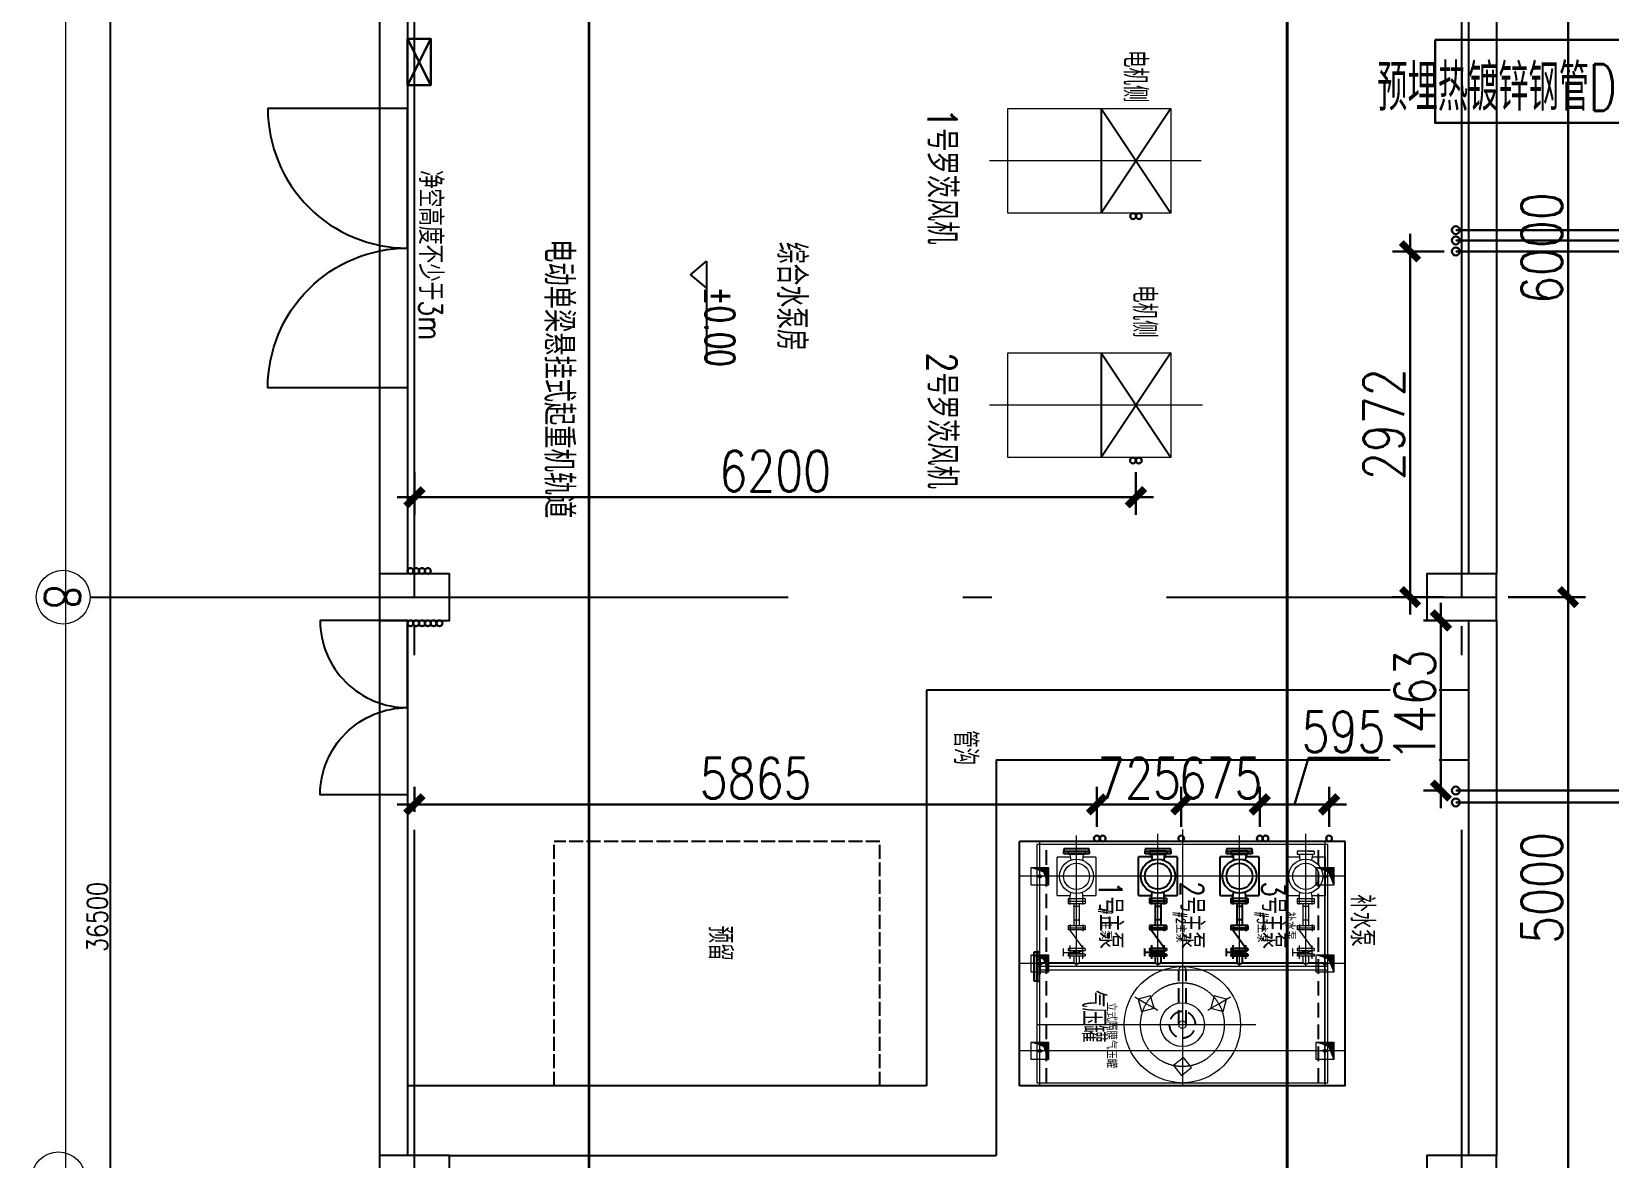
# Model space of a CAD drawing. Header units: millimetres. Extents: x -437359 to 106527, y -82378 to 117612.
# Drawn here: x -274448 to -260887, y 28073 to 37759 of the extents above; entities that cross this region are included whole.
import ezdxf
from ezdxf.enums import TextEntityAlignment as Align

# ---------------------------------------------------------------- set-up
doc = ezdxf.new("R2010")
doc.units = ezdxf.units.MM
for name, pattern in [('ACAD_ISO02W100', [15, 12, -3]), ('ACAD_ISO10W100', [18.5, 12, -3, 0.5, -3]), ('DASH', [0.35, 0.25, -0.1]), ('DASHED2', [0.375, 0.25, -0.125])]:
    doc.linetypes.add(name, pattern=pattern)
doc.layers.get('0').update_dxf_attribs({"color": 8})
doc.layers.get('Defpoints').update_dxf_attribs({"color": 8})
for name, color, linetype in [('01', 8, 'Continuous'), ('11', 8, 'Continuous'), ('2', 8, 'Continuous'), ('4', 8, 'DASHED2'), ('8', 8, 'Continuous'), ('DIM_SYMB', 8, 'Continuous'), ('EQUIPMENT', 8, 'Continuous'), ('NEW', 8, 'Continuous'), ('n道路竖向', 8, 'Continuous'), ('Z-编号', 8, 'Continuous'), ('桥架标注', 8, 'Continuous'), ('生活水管道', 8, 'Continuous'), ('管道标注', 8, 'Continuous')]:
    doc.layers.add(name, color=color, linetype=linetype)
for name, color, linetype, lineweight in [('road_mr', 8, 'Continuous', 0), ('中心线', 8, 'ACAD_ISO10W100', 5), ('尺寸标注', 8, 'Continuous', 18), ('电缆通道', 8, 'Continuous', 30)]:
    doc.layers.add(name, color=color, linetype=linetype, lineweight=lineweight)
doc.styles.add('geditxt1', font='geditxt.shx', dxfattribs={"width": 0.65, "bigfont": 'hzfs_1.shx'})
doc.styles.add('HZ', font='geditxt.shx', dxfattribs={"width": 0.8, "bigfont": 'hzfs_1.shx'})
doc.styles.add('ROMANT', font='geditxt.shx', dxfattribs={"width": 0.75, "height": 300, "bigfont": 'hzfs_1.shx'})
doc.styles.add('STYLE1', font='geditxt.shx', dxfattribs={"width": 0.7, "bigfont": 'hzfs_1.shx'})
doc.styles.add('WS', font='geditxt.shx', dxfattribs={"width": 0.75, "bigfont": 'hzfs_1.shx'})
doc.dimstyles.new('ISO-50', dxfattribs={"dimscale": 50, "dimtxt": 3.5, "dimasz": 2, "dimexe": 1, "dimexo": 1, "dimgap": 0.5, "dimtad": 1, "dimdec": 0, "dimtxsty": 'HZ', "dimblk": 'ARCHTICK', "dimcen": 2.5, "dimdle": 1, "dimclrd": 256, "dimclre": 256, "dimadec": 0, "dimazin": 0, "dimtfac": 1, "dimtdec": 0, "dimtmove": 1, "dimatfit": 3, "dimldrblk": 'ARCHTICK', "dimfxl": 0, "dimarcsym": 0})
doc.dimstyles.new('yk1.50', dxfattribs={"dimtxt": 350, "dimasz": 150, "dimexe": 150, "dimexo": 100, "dimgap": 50, "dimtad": 1, "dimdec": 0, "dimdsep": 46, "dimtxsty": 'HZ', "dimblk": 'ARCHTICK', "dimcen": 2.5, "dimdle": 150, "dimclrd": 256, "dimclre": 256, "dimclrt": 256, "dimadec": 0, "dimazin": 0, "dimtfac": 1, "dimtdec": 0, "dimtmove": 1, "dimatfit": 3, "dimfxl": 0, "dimlwd": -1, "dimlwe": -1, "dimarcsym": 0})

# ---------------------------------------------------------------- blocks, each defined once
blk = doc.blocks.new('_ArchTick')
at = {"color": 0, "linetype": 'ByBlock', "const_width": 0.4}
blk.add_lwpolyline([(-0.5, -0.5), (0.5, 0.5)], dxfattribs=at)
blk = doc.blocks.new('*D89')
at = {"layer": 'Defpoints', "color": 0, "transparency": 16777216}
for p in [(-261857, 38898), (-261857, 32898), (-261243, 32898)]:
    blk.add_point(p, dxfattribs=at)
at = {"layer": '电缆通道', "transparency": 16777216}
for p, q in [((-261243, 39048), (-261243, 32748)), ((-261757, 38898), (-261093, 38898)), ((-261757, 32898), (-261093, 32898))]:
    blk.add_line(p, q, dxfattribs=at)
at = {"layer": '电缆通道', "transparency": 16777216, "xscale": 150, "yscale": 150, "zscale": 150}
for p, rotation in [((-261243, 38898), 90), ((-261243, 32898), 270)]:
    blk.add_blockref('_ArchTick', p, dxfattribs=dict(at, rotation=rotation))
at = {"layer": '电缆通道', "transparency": 16777216, "insert": (-261468, 35898), "char_height": 350, "attachment_point": 5, "rotation": 90, "style": 'HZ'}
blk.add_mtext('6000', dxfattribs=at)
blk = doc.blocks.new('*D90')
at = {"layer": 'Defpoints', "color": 0, "transparency": 16777216}
for p in [(-261857, 32898), (-261857, 27898), (-261243, 27898)]:
    blk.add_point(p, dxfattribs=at)
at = {"layer": '电缆通道', "transparency": 16777216}
for p, q in [((-261243, 33048), (-261243, 27748)), ((-261757, 32898), (-261093, 32898)), ((-261757, 27898), (-261093, 27898))]:
    blk.add_line(p, q, dxfattribs=at)
at = {"layer": '电缆通道', "transparency": 16777216, "xscale": 150, "yscale": 150, "zscale": 150}
for p, rotation in [((-261243, 32898), 90), ((-261243, 27898), 270)]:
    blk.add_blockref('_ArchTick', p, dxfattribs=dict(at, rotation=rotation))
at = {"layer": '电缆通道', "transparency": 16777216, "insert": (-261468, 30398), "char_height": 350, "attachment_point": 5, "rotation": 90, "style": 'HZ'}
blk.add_mtext('5000', dxfattribs=at)
blk = doc.blocks.new('AUDIT_I_151102162917-0')
for p, q in [((-8902, 1188), (-8786, 1188)), ((-8608, 1188), (-8664, 1188)), ((-8434, 1188), (-8377, 1188)), ((-8902, 1080), (-8786, 1080)), ((-8608, 1080), (-8665, 1080)), ((-8434, 1080), (-8377, 1080, 6))]:
    blk.add_line(p, q)
at = {"layer": '2'}
for p, q in [((-8880, 1246), (-8812, 1246)), ((-8846, 1246), (-8846, 1134)), ((-8358, 1300), (-8358, 1187)), ((-8358, 1300), (-8026, 1300)), ((-8026, 1187), (-8026, 1300)), ((-8880, 1157), (-8937, 1157)), ((-8880, 1110), (-8937, 1110)), ((-8880, 1061), (-8880, 1207)), ((-8862, 1207), (-8880, 1207)), ((-8862, 1061), (-8862, 1207)), ((-8862, 1069), (-8830, 1198)), ((-8862, 1198), (-8830, 1069)), ((-8830, 1207), (-8830, 1061)), ((-8812, 1207), (-8830, 1207)), ((-8812, 1061), (-8812, 1207)), ((-8652, 1192), (-8812, 1076)), ((-8652, 1061), (-8652, 1207)), ((-8617, 1207), (-8652, 1207)), ((-8635, 1207), (-8635, 1061)), ((-8617, 1061), (-8617, 1207)), ((-8425, 1157), (-8617, 1157)), ((-8425, 1110), (-8617, 1110)), ((-8568, 1110), (-8568, 1157)), ((-8451, 1110), (-8451, 1157)), ((-8425, 1207), (-8425, 1061)), ((-8382, 1207), (-8425, 1207)), ((-8407, 1061), (-8407, 1207)), ((-8382, 1207), (-8382, 1190, 1)), ((-8382, 1207), (-8382, 1061)), ((-8382, 1190), (-8330, 1184)), ((-8003, 1190), (-8054, 1184)), ((-8003, 1207), (-8003, 1061)), ((-7979, 1207), (-8003, 1207)), ((-7977, 1061), (-7977, 1207)), ((-7977, 1113), (-7977, 1061)), ((-8862, 1061), (-8880, 1061)), ((-8812, 1061), (-8830, 1061)), ((-8617, 1061), (-8652, 1061)), ((-8382, 1061), (-8425, 1061)), ((-8382, 1077), (-8330, 1084)), ((-8358, 1080), (-8358, 968)), ((-8026, 968), (-8358, 968)), ((-8003, 1077), (-8054, 1084)), ((-8026, 968), (-8026, 1080, 1)), ((-7977, 1061), (-8003, 1061))]:
    blk.add_line(p, q, dxfattribs=at)
for radius in [147, 112]:
    blk.add_circle((-8192, 1134), radius, dxfattribs=at)
blk.add_arc((-8913, 1134), 33.2, 134.7843, 225.2157, dxfattribs=at)
at = {"layer": '11', "style": 'STYLE1'}
blk.add_text('主泵', height=2.44, dxfattribs=at).set_placement((-8276, 1095), align=Align.BOTTOM_LEFT)
blk = doc.blocks.new('AUDIT_I_151102162917-1')
for p, q in [((-8902, 488), (-8786, 488)), ((-8608, 488), (-8664, 488)), ((-8434, 488), (-8377, 488)), ((-8902, 380), (-8786, 380)), ((-8608, 380), (-8665, 380)), ((-8434, 380), (-8377, 380, 6))]:
    blk.add_line(p, q)
at = {"layer": '2'}
for p, q in [((-8880, 546), (-8812, 546)), ((-8846, 546), (-8846, 434)), ((-8358, 600), (-8358, 487)), ((-8358, 600), (-8026, 600)), ((-8026, 487), (-8026, 600)), ((-8880, 457), (-8937, 457)), ((-8880, 410), (-8937, 410)), ((-8880, 361), (-8880, 507)), ((-8862, 507), (-8880, 507)), ((-8862, 361), (-8862, 507)), ((-8862, 369), (-8830, 498)), ((-8862, 498), (-8830, 369)), ((-8830, 507), (-8830, 361)), ((-8812, 507), (-8830, 507)), ((-8812, 361), (-8812, 507)), ((-8652, 492), (-8812, 376)), ((-8652, 361), (-8652, 507)), ((-8617, 507), (-8652, 507)), ((-8635, 507), (-8635, 361)), ((-8617, 361), (-8617, 507)), ((-8425, 457), (-8617, 457)), ((-8425, 410), (-8617, 410)), ((-8568, 410), (-8568, 457)), ((-8451, 410), (-8451, 457)), ((-8425, 507), (-8425, 361)), ((-8382, 507), (-8425, 507)), ((-8407, 361), (-8407, 507)), ((-8382, 507), (-8382, 490, 1)), ((-8382, 507), (-8382, 361)), ((-8382, 490), (-8330, 484)), ((-8003, 490), (-8054, 484)), ((-8003, 507), (-8003, 361)), ((-7979, 507), (-8003, 507)), ((-7977, 361), (-7977, 507)), ((-7977, 413), (-7977, 361)), ((-8862, 361), (-8880, 361)), ((-8812, 361), (-8830, 361)), ((-8617, 361), (-8652, 361)), ((-8382, 361), (-8425, 361)), ((-8382, 377), (-8330, 384)), ((-8358, 380), (-8358, 268)), ((-8003, 377), (-8054, 384)), ((-8026, 268), (-8026, 380, 1)), ((-7977, 361), (-8003, 361)), ((-8026, 268), (-8358, 268))]:
    blk.add_line(p, q, dxfattribs=at)
for radius in [147, 112]:
    blk.add_circle((-8192, 434), radius, dxfattribs=at)
blk.add_arc((-8913, 434), 33.2, 134.7843, 225.2157, dxfattribs=at)
at = {"layer": '11', "style": 'STYLE1'}
blk.add_text('主泵', height=2.44, dxfattribs=at).set_placement((-8276, 395), align=Align.BOTTOM_LEFT)
blk = doc.blocks.new('A$C1347408C')
at = {"lineweight": 0}
for p, q in [((-1258, -111), (-1315, -111, 6)), ((-1085, -111), (-1028, -111)), ((-791, -111), (-906, -111)), ((-1258, -219), (-1315, -219)), ((-1085, -219), (-1028, -219)), ((-791, -219), (-906, -219)), ((-1258, -2081), (-1315, -2081, 6)), ((-1085, -2081), (-1028, -2081)), ((-791, -2081), (-906, -2081)), ((-1258, -2189), (-1315, -2189)), ((-1085, -2189), (-1028, -2189)), ((-791, -2189), (-906, -2189))]:
    blk.add_line(p, q, dxfattribs=at)
at = {"layer": '2', "lineweight": 0}
for p, q in [((-1500, 25, 0), (-1775, 25, 1)), ((-1775, 25), (-1775, -2475)), ((-1666, 1), (-1334, 1)), ((-1666, 1), (-1666, -111)), ((275, 25), (-1500, 25)), ((-1334, -111), (-1334, 1)), ((-757, 25), (-757, -141)), ((-693, 25), (-693, -2445)), ((275, -2475), (275, 25)), ((-1715, -144), (-1715, -92)), ((-1715, -92), (-1715, -238)), ((-1715, -92), (-1690, -92)), ((-1690, -238), (-1690, -92)), ((-1690, -108), (-1638, -115)), ((-1310, -108), (-1362, -115)), ((-1310, -238), (-1310, -92)), ((-1310, -92), (-1267, -92)), ((-1285, -92), (-1285, -238)), ((-1267, -238), (-1267, -92)), ((-1075, -92), (-1075, -238)), ((-1075, -92), (-1040, -92)), ((-1058, -238), (-1058, -92)), ((-1040, -92), (-1040, -238)), ((-1040, -224), (-880, -107)), ((-880, -92), (-880, -238)), ((-880, -92), (-863, -92)), ((-863, -238), (-863, -92)), ((-830, -100), (-863, -230)), ((-830, -230), (-863, -100)), ((-830, -92), (-830, -238)), ((-830, -92), (-813, -92)), ((-813, -92), (-813, -238)), ((-1713, -238), (-1690, -238)), ((-1690, -222), (-1638, -215)), ((-1666, -219), (-1666, -331)), ((-1310, -222), (-1362, -215)), ((-1334, -331), (-1334, -219)), ((-1310, -238), (-1310, -222)), ((-1310, -238), (-1267, -238)), ((-1267, -141), (-1075, -141)), ((-1267, -189), (-1075, -189)), ((-1241, -141), (-1241, -189)), ((-1124, -141), (-1124, -189)), ((-1075, -238), (-1040, -238)), ((-880, -238), (-863, -238)), ((-846, -277), (-846, -165)), ((-830, -238), (-813, -238)), ((-813, -141), (-756, -141)), ((-813, -189), (-756, -189)), ((-757, -189), (-757, -711, 1)), ((-1334, -331), (-1666, -331)), ((-813, -277), (-880, -277)), ((-757, -759), (-757, -1411)), ((-444, -846), (-472, -952)), ((-338, -874), (-444, -846)), ((-366, -981), (-338, -874)), ((-472, -952), (-366, -981)), ((143, -1148), (58, -1217)), ((58, -1217), (127, -1302)), ((212, -1233), (143, -1148)), ((127, -1302), (212, -1233)), ((-757, -1459), (-757, -2111)), ((-366, -1469), (-472, -1498)), ((-338, -1576), (-366, -1469)), ((-472, -1498), (-444, -1604)), ((-444, -1604), (-338, -1576)), ((-1666, -1969), (-1334, -1969)), ((-1666, -1969), (-1666, -2081, 1)), ((-1334, -2081), (-1334, -1969)), ((-1715, -2114), (-1715, -2062)), ((-1715, -2062), (-1715, -2208)), ((-1715, -2062), (-1690, -2062)), ((-1690, -2208), (-1690, -2062)), ((-1690, -2078), (-1638, -2085)), ((-1310, -2078), (-1362, -2085)), ((-1310, -2062), (-1267, -2062)), ((-1310, -2208), (-1310, -2062)), ((-1285, -2062), (-1285, -2208)), ((-1267, -2208), (-1267, -2062)), ((-1267, -2111), (-1075, -2111)), ((-1267, -2159), (-1075, -2159)), ((-1241, -2111), (-1241, -2159)), ((-1124, -2111), (-1124, -2159)), ((-1075, -2062), (-1075, -2208)), ((-1075, -2062), (-1040, -2062)), ((-1058, -2208), (-1058, -2062)), ((-1040, -2062), (-1040, -2208)), ((-1040, -2194), (-880, -2077)), ((-880, -2062), (-880, -2208)), ((-880, -2062), (-863, -2062)), ((-863, -2208), (-863, -2062)), ((-830, -2070), (-863, -2200)), ((-830, -2200), (-863, -2070)), ((-846, -2247), (-846, -2135)), ((-830, -2062), (-830, -2208)), ((-830, -2062), (-813, -2062)), ((-813, -2062), (-813, -2208)), ((-813, -2111), (-756, -2111)), ((-813, -2159), (-756, -2159)), ((-757, -2159), (-757, -2445)), ((-1713, -2208), (-1690, -2208)), ((-1690, -2192), (-1638, -2185)), ((-1666, -2189), (-1666, -2301)), ((-1334, -2301), (-1666, -2301)), ((-1310, -2192), (-1362, -2185)), ((-1334, -2301), (-1334, -2189)), ((-1310, -2208), (-1310, -2192)), ((-1310, -2208), (-1267, -2208)), ((-1075, -2208), (-1040, -2208)), ((-880, -2208), (-863, -2208)), ((-813, -2247), (-880, -2247)), ((-830, -2208), (-813, -2208)), ((-1775, -2475), (-1500, -2475)), ((-1500, -2475), (275, -2475)), ((-788, -2475), (-788, -2445)), ((-662, -2445), (-788, -2445)), ((-662, -2475), (-662, -2445))]:
    blk.add_line(p, q, dxfattribs=at)
for centre, radius in [((-1500, -165), 147), ((-1500, -165), 112), ((-225, -1225), 500), ((-225, -1225), 189), ((-1500, -2135), 147), ((-1500, -2135), 112)]:
    blk.add_circle(centre, radius, dxfattribs=at)
for centre in [(-779, -165), (-779, -2135)]:
    blk.add_arc(centre, 33.2, 314.7843, 45.2157, dxfattribs=at)
at = {"layer": '4', "ltscale": 500}
for p, q in [((275, -56), (-1775, -56)), ((-225, -1193), (-693, -1193)), ((-225, -1257), (-693, -1257, 6)), ((275, -2394), (-1775, -2394))]:
    blk.add_line(p, q, dxfattribs=at)
at = {"layer": '4', "lineweight": 0}
for p, q in [((-724, -1193), (-725, -1193)), ((-724, -1257), (-725, -1257))]:
    blk.add_line(p, q, dxfattribs=at)
blk.add_circle((-225, -1225), 32, dxfattribs=at)
blk.add_arc((-693, -1225), 32, 90, 270, dxfattribs=at)
at = {"layer": '4', "ltscale": 500}
for start, end in [(90, 180), (0, 90), (180, 270), (270, 0)]:
    blk.add_arc((-225, -1225), 113, start, end, dxfattribs=at)
at = {"layer": '中心线', "ltscale": 300}
for p, q in [((275, 0), (-1775, 0)), ((-1500, 25), (-1500, -2475)), ((-1500, 25), (-1500, -25)), ((-750, 25), (-750, -25)), ((-725, 25), (-725, -2475)), ((0, 25), (0, -25)), ((-733, -165), (-1866, -165)), ((-225, -2475, -1), (-225, -595, 1)), ((-733, -735), (-1851, -735)), ((-444, -846), (-463, -813)), ((-405, -913), (-444, -846)), ((-366, -981), (-405, -913)), ((-350, -1008), (-366, -981)), ((-1904, -1225), (304, -1225)), ((-732, -1435), (-1866, -1435)), ((-366, -1469), (-405, -1537)), ((-346, -1435), (-366, -1469)), ((-444, -1604), (-461, -1634)), ((-405, -1537), (-444, -1604)), ((-732, -2135), (-1852, -2135)), ((-1500, -2475), (-1500, -2425)), ((-750, -2475), (-750, -2425)), ((0, -2475), (0, -2425)), ((275, -2450), (-1775, -2450))]:
    blk.add_line(p, q, dxfattribs=at)
blk.add_circle((-225, -1225), 360, dxfattribs=at)
at = {"layer": '尺寸标注'}
for centre in [(-1500, 0), (-750, 0), (0, 0), (-1500, -2450), (-750, -2450), (0, -2450)]:
    blk.add_circle(centre, 14, dxfattribs=at)
at = {"lineweight": 0, "rotation": 180}
for name in ['AUDIT_I_151102162917-1', 'AUDIT_I_151102162917-0']:
    blk.add_blockref(name, (-9693, -301), dxfattribs=at)
at = {"layer": '01', "color": 2, "style": 'HZ', "width": 0.75}
for s, p in [('补水泵', (-1196, -341)), ('#3主泵', (-1196, -580)), ('#2主泵', (-1196, -1280)), ('#1主泵', (-1224, -1923))]:
    blk.add_text(s, height=80, dxfattribs=at).set_placement(p)
blk.add_text('立式隔膜气压罐', height=80, rotation=360, dxfattribs=at).set_placement((-418, -1876))
at = {"layer": '11', "lineweight": 0, "style": 'STYLE1'}
for s, p in [('补水泵', (-1374, -119)), ('主泵', (-1416, -2096))]:
    blk.add_text(s, height=2.44, rotation=180, dxfattribs=at).set_placement(p, align=Align.BOTTOM_LEFT)
blk = doc.blocks.new('A$C1EB803F9')
at = {"layer": '8'}
h = blk.add_hatch(color=7, dxfattribs=at)
h.paths.add_polyline_path([(-1800, -100), (-1800, -130), (-1725, -100)])
h.paths.add_polyline_path([(-1875, -100), (-1875, -175), (-1845, -175), (-1832, -143), (-1800, -130), (-1800, -100)])
h.paths.add_polyline_path([(-1875, -250), (-1845, -175), (-1875, -175)])
h = blk.add_hatch(color=7, dxfattribs=at)
h.paths.add_polyline_path([(-1050, -100), (-1050, -130), (-975, -100)])
h.paths.add_polyline_path([(-1125, -100), (-1125, -175), (-1095, -175), (-1082, -143), (-1050, -130), (-1050, -100)])
h.paths.add_polyline_path([(-1125, -250), (-1095, -175), (-1125, -175)])
h = blk.add_hatch(color=7, dxfattribs=at)
h.paths.add_polyline_path([(-300, -100), (-300, -130), (-225, -100)])
h.paths.add_polyline_path([(-375, -100), (-375, -175), (-345, -175), (-332, -143), (-300, -130), (-300, -100)])
h.paths.add_polyline_path([(-375, -250), (-345, -175), (-375, -175)])
h = blk.add_hatch(color=7, dxfattribs=at)
h.paths.add_polyline_path([(-1800, -2550), (-1800, -2580), (-1725, -2550)])
h.paths.add_polyline_path([(-1875, -2550), (-1875, -2625), (-1845, -2625), (-1832, -2593), (-1800, -2580), (-1800, -2550)])
h.paths.add_polyline_path([(-1875, -2700), (-1845, -2625), (-1875, -2625)])
h = blk.add_hatch(color=7, dxfattribs=at)
h.paths.add_polyline_path([(-1050, -2550), (-1050, -2580), (-975, -2550)])
h.paths.add_polyline_path([(-1125, -2550), (-1125, -2625), (-1095, -2625), (-1082, -2593), (-1050, -2580), (-1050, -2550)])
h.paths.add_polyline_path([(-1125, -2700), (-1095, -2625), (-1125, -2625)])
h = blk.add_hatch(color=7, dxfattribs=at)
h.paths.add_polyline_path([(-300, -2550), (-300, -2580), (-225, -2550)])
h.paths.add_polyline_path([(-375, -2550), (-375, -2625), (-345, -2625), (-332, -2593), (-300, -2580), (-300, -2550)])
h.paths.add_polyline_path([(-375, -2700), (-345, -2625), (-375, -2625)])
at = {"layer": '中心线', "ltscale": 300}
for p, q in [((-1800, 0), (-1800, -2800)), ((-1050, 0), (-1050, -2800)), ((-300, 0), (-300, -2800)), ((-2100, -175), (0, -175)), ((0, -2625), (-2100, -2625))]:
    blk.add_line(p, q, dxfattribs=at)
at = {"layer": '尺寸标注', "color": 3}
for p, q in [((-1848, -148), (-1725, -100)), ((-1098, -148), (-975, -100)), ((-348, -148), (-225, -100)), ((-1875, -250), (-1848, -148)), ((-1125, -250), (-1098, -148)), ((-375, -250), (-348, -148)), ((-1848, -2598), (-1725, -2550)), ((-1098, -2598), (-975, -2550)), ((-348, -2598), (-225, -2550)), ((-1875, -2700), (-1848, -2598)), ((-1125, -2700), (-1098, -2598)), ((-375, -2700), (-348, -2598))]:
    blk.add_line(p, q, dxfattribs=at)
for points in [[(-2100, 0), (0, 0), (0, -2800), (-2100, -2800)], [(-1875, -100), (-1725, -100), (-1725, -250), (-1875, -250)], [(-1125, -100), (-975, -100), (-975, -250), (-1125, -250)], [(-375, -100), (-225, -100), (-225, -250), (-375, -250)], [(-1875, -2550), (-1725, -2550), (-1725, -2700), (-1875, -2700)], [(-1125, -2550), (-975, -2550), (-975, -2700), (-1125, -2700)], [(-375, -2550), (-225, -2550), (-225, -2700), (-375, -2700)]]:
    blk.add_lwpolyline(points, close=True, dxfattribs=at)
blk.add_blockref('A$C1347408C', (-300, -175))
blk = doc.blocks.new('法兰DN125')
at = {"lineweight": -3, "ltscale": 10}
for p, q in [((125, 0), (-125, 0)), ((-125, 0), (-125, -22)), ((125, -22), (125, 0)), ((-125, -22), (125, -22)), ((-125, -22), (125, -22)), ((-125, -47), (-125, -25)), ((-125, -25), (125, -25)), ((125, -47), (-125, -47)), ((125, -25), (125, -47))]:
    blk.add_line(p, q, dxfattribs=at)
blk = doc.blocks.new('*D108')
at = {"layer": 'Defpoints', "color": 0, "transparency": 16777216}
for p in [(-273769, 48398), (-272860, 48398), (-272810, 11898)]:
    blk.add_point(p, dxfattribs=at)
at = {"layer": '管道标注', "lineweight": -2, "transparency": 16777216}
for p, q in [((-273769, 11848), (-273769, 48448)), ((-272910, 48398), (-273819, 48398)), ((-272860, 11898), (-273819, 11898))]:
    blk.add_line(p, q, dxfattribs=at)
at = {"layer": '管道标注', "lineweight": -2, "transparency": 16777216, "xscale": 100, "yscale": 100, "zscale": 100}
for p, rotation in [((-273769, 48398), 90), ((-273769, 11898), 270)]:
    blk.add_blockref('_ArchTick', p, dxfattribs=dict(at, rotation=rotation))
at = {"layer": '管道标注', "color": 0, "transparency": 16777216, "insert": (-273882, 30148), "char_height": 175, "attachment_point": 5, "rotation": 90, "style": 'HZ'}
blk.add_mtext('36500', dxfattribs=at)
blk = doc.blocks.new('*D318')
at = {"layer": 'Defpoints', "color": 0, "transparency": 16777216}
for p in [(-271157, 34073), (-264957, 34073), (-271157, 33756)]:
    blk.add_point(p, dxfattribs=at)
at = {"layer": '电缆通道', "transparency": 16777216}
for p, q in [((-271157, 33973), (-271157, 33606)), ((-264957, 33973), (-264957, 33606)), ((-264807, 33756), (-271307, 33756))]:
    blk.add_line(p, q, dxfattribs=at)
at = {"layer": '电缆通道', "transparency": 16777216, "xscale": 150, "yscale": 150, "zscale": 150, "rotation": 180}
blk.add_blockref('_ArchTick', (-271157, 33756), dxfattribs=at)
at = {"layer": '电缆通道', "transparency": 16777216, "xscale": 150, "yscale": 150, "zscale": 150}
blk.add_blockref('_ArchTick', (-264957, 33756), dxfattribs=at)
at = {"layer": '电缆通道', "transparency": 16777216, "insert": (-268057, 33981), "char_height": 350, "attachment_point": 5, "style": 'HZ'}
blk.add_mtext('6200', dxfattribs=at)
blk = doc.blocks.new('*D319')
at = {"layer": 'Defpoints', "color": 0, "transparency": 16777216}
for p in [(-265292, 31116), (-271157, 30952), (-265292, 30823)]:
    blk.add_point(p, dxfattribs=at)
at = {"layer": '电缆通道', "transparency": 16777216}
for p, q in [((-271157, 31052), (-271157, 31266)), ((-265292, 30923), (-265292, 31266)), ((-271307, 31116), (-265142, 31116))]:
    blk.add_line(p, q, dxfattribs=at)
at = {"layer": '电缆通道', "transparency": 16777216, "xscale": 150, "yscale": 150, "zscale": 150, "rotation": 180}
blk.add_blockref('_ArchTick', (-271157, 31116), dxfattribs=at)
at = {"layer": '电缆通道', "transparency": 16777216, "xscale": 150, "yscale": 150, "zscale": 150}
blk.add_blockref('_ArchTick', (-265292, 31116), dxfattribs=at)
at = {"layer": '电缆通道', "transparency": 16777216, "insert": (-268225, 31341), "char_height": 350, "attachment_point": 5, "style": 'HZ'}
blk.add_mtext('5865', dxfattribs=at)
blk = doc.blocks.new('*D320')
at = {"layer": 'Defpoints', "color": 0, "transparency": 16777216}
for p in [(-264567, 31116), (-265292, 30823), (-264567, 30823)]:
    blk.add_point(p, dxfattribs=at)
at = {"layer": '电缆通道', "transparency": 16777216}
for p, q in [((-265292, 30923), (-265292, 31266)), ((-264567, 30923), (-264567, 31266)), ((-265442, 31116), (-264417, 31116))]:
    blk.add_line(p, q, dxfattribs=at)
at = {"layer": '电缆通道', "transparency": 16777216, "xscale": 150, "yscale": 150, "zscale": 150, "rotation": 180}
blk.add_blockref('_ArchTick', (-265292, 31116), dxfattribs=at)
at = {"layer": '电缆通道', "transparency": 16777216, "xscale": 150, "yscale": 150, "zscale": 150}
blk.add_blockref('_ArchTick', (-264567, 31116), dxfattribs=at)
at = {"layer": '电缆通道', "transparency": 16777216, "insert": (-264930, 31341), "char_height": 350, "attachment_point": 5, "style": 'HZ'}
blk.add_mtext('725', dxfattribs=at)
blk = doc.blocks.new('*D321')
at = {"layer": 'Defpoints', "color": 0, "transparency": 16777216}
for p in [(-263892, 31116), (-264567, 30823), (-263892, 30823)]:
    blk.add_point(p, dxfattribs=at)
at = {"layer": '电缆通道', "transparency": 16777216}
for p, q in [((-264567, 30923), (-264567, 31266)), ((-263892, 30923), (-263892, 31266)), ((-264717, 31116), (-263742, 31116))]:
    blk.add_line(p, q, dxfattribs=at)
at = {"layer": '电缆通道', "transparency": 16777216, "xscale": 150, "yscale": 150, "zscale": 150, "rotation": 180}
blk.add_blockref('_ArchTick', (-264567, 31116), dxfattribs=at)
at = {"layer": '电缆通道', "transparency": 16777216, "xscale": 150, "yscale": 150, "zscale": 150}
blk.add_blockref('_ArchTick', (-263892, 31116), dxfattribs=at)
at = {"layer": '电缆通道', "transparency": 16777216, "insert": (-264230, 31341), "char_height": 350, "attachment_point": 5, "style": 'HZ'}
blk.add_mtext('675', dxfattribs=at)
blk = doc.blocks.new('*D322')
at = {"layer": 'Defpoints', "color": 0, "transparency": 16777216}
for p in [(-263297, 31116), (-263892, 30823), (-263297, 30823)]:
    blk.add_point(p, dxfattribs=at)
at = {"layer": '电缆通道', "transparency": 16777216}
for p, q in [((-263595, 31116), (-263475, 31516)), ((-263475, 31516), (-262871, 31516)), ((-263892, 30923), (-263892, 31266)), ((-263297, 30923), (-263297, 31266)), ((-264042, 31116), (-263147, 31116))]:
    blk.add_line(p, q, dxfattribs=at)
at = {"layer": '电缆通道', "transparency": 16777216, "xscale": 150, "yscale": 150, "zscale": 150, "rotation": 180}
blk.add_blockref('_ArchTick', (-263892, 31116), dxfattribs=at)
at = {"layer": '电缆通道', "transparency": 16777216, "xscale": 150, "yscale": 150, "zscale": 150}
blk.add_blockref('_ArchTick', (-263297, 31116), dxfattribs=at)
at = {"layer": '电缆通道', "transparency": 16777216, "insert": (-263173, 31741), "char_height": 350, "attachment_point": 5, "style": 'HZ'}
blk.add_mtext('595', dxfattribs=at)
blk = doc.blocks.new('*D342')
at = {"layer": 'Defpoints', "color": 0, "transparency": 16777216}
for p in [(-262208, 35870), (-262601, 32898), (-262208, 32898)]:
    blk.add_point(p, dxfattribs=at)
at = {"layer": '电缆通道', "transparency": 16777216}
for p, q in [((-262601, 36020), (-262601, 32748)), ((-262308, 35870), (-262751, 35870)), ((-262308, 32898), (-262751, 32898))]:
    blk.add_line(p, q, dxfattribs=at)
at = {"layer": '电缆通道', "transparency": 16777216, "xscale": 150, "yscale": 150, "zscale": 150}
for p, rotation in [((-262601, 35870), 90), ((-262601, 32898), 270)]:
    blk.add_blockref('_ArchTick', p, dxfattribs=dict(at, rotation=rotation))
at = {"layer": '电缆通道', "transparency": 16777216, "insert": (-262826, 34384), "char_height": 350, "attachment_point": 5, "rotation": 90, "style": 'HZ', "bg_fill": 3, "box_fill_scale": 1.1, "bg_fill_color": 256, "bg_fill_true_color": 13158600, "bg_fill_transparency": 2061448}
blk.add_mtext('2972', dxfattribs=at)
blk = doc.blocks.new('*D343')
at = {"layer": 'Defpoints', "color": 0, "transparency": 16777216}
for p in [(-262336, 32698), (-262208, 32698), (-262208, 31235)]:
    blk.add_point(p, dxfattribs=at)
at = {"layer": '电缆通道', "transparency": 16777216}
for p, q in [((-262336, 31085), (-262336, 32848)), ((-262308, 32698), (-262486, 32698)), ((-262308, 31235), (-262486, 31235))]:
    blk.add_line(p, q, dxfattribs=at)
at = {"layer": '电缆通道', "transparency": 16777216, "xscale": 150, "yscale": 150, "zscale": 150}
for p, rotation in [((-262336, 32698), 90), ((-262336, 31235), 270)]:
    blk.add_blockref('_ArchTick', p, dxfattribs=dict(at, rotation=rotation))
at = {"layer": '电缆通道', "transparency": 16777216, "insert": (-262561, 31966), "char_height": 350, "attachment_point": 5, "rotation": 90, "style": 'HZ', "bg_fill": 3, "box_fill_scale": 1.1, "bg_fill_color": 256, "bg_fill_true_color": 13158600, "bg_fill_transparency": 1936448}
blk.add_mtext('1463', dxfattribs=at)

msp = doc.modelspace()

# ---------------------------------------------------------------- linework, layer by layer
for p, q in [((-271457.3, 38697.8), (-271457.3, 33097.8)), ((-271217.3, 38697.8), (-271217.3, 33097.8)), ((-262097.3, 38697.8), (-262097.3, 33097.8)), ((-261857.3, 38697.8), (-261857.3, 33097.8)), ((-265254.9, 37097.8), (-265254.9, 36197.8)), ((-265254.9, 37097.8), (-264657.3, 36197.8)), ((-264657.3, 37097.8), (-265254.9, 36197.8)), ((-265254.9, 34997.8), (-265254.9, 34097.8)), ((-265254.9, 34997.8), (-264657.3, 34097.8)), ((-264657.3, 34997.8), (-265254.9, 34097.8)), ((-271457.3, 32697.8), (-271457.3, 28097.8)), ((-271217.3, 32697.8), (-271217.3, 28097.8)), ((-262097.3, 32697.8), (-262097.3, 28097.8)), ((-261857.3, 32697.8), (-261857.3, 28097.8)), ((-262097.3, 32097.8), (-266757.3, 32097.8)), ((-266757.3, 32097.8), (-266757.3, 28697.8)), ((-266157.3, 31497.8), (-262097.3, 31497.8)), ((-266157.3, 31497.8), (-266157.3, 28097.8)), ((-265957.3, 28697.8), (-265957.3, 30797.8)), ((-263157.3, 30797.8), (-265957.3, 30797.8)), ((-263157.3, 28697.8), (-263157.3, 30797.8)), ((-266757.3, 28697.8), (-271217.3, 28697.8)), ((-267157.3, 28697.8), (-269957.3, 28697.8)), ((-263157.3, 28697.8), (-265957.3, 28697.8)), ((-270857.3, 28097.8), (-266157.3, 28097.8))]:
    msp.add_line(p, q)
at = {"linetype": 'ACAD_ISO02W100', "ltscale": 10}
for p, q in [((-269957.3, 28697.8), (-269957.3, 30797.8)), ((-267157.3, 30797.8), (-269957.3, 30797.8)), ((-267157.3, 28697.8), (-267157.3, 30797.8))]:
    msp.add_line(p, q, dxfattribs=at)
for points in [[(-271217.3, 35897.8), (-271217.3, 35897.8), (-271217.3, 37097.8), (-272417.3, 37097.8), (-272417.3, 37097.8, 0.4142136)], [(-271217.3, 35897.8), (-271217.3, 35897.8), (-271217.3, 34697.8), (-272417.3, 34697.8), (-272417.3, 34697.8, -0.4142136)], [(-271217.3, 31947.8), (-271217.3, 31947.8), (-271217.3, 32697.8), (-271967.3, 32697.8), (-271967.3, 32697.8, 0.4142136)], [(-271217.3, 31947.8), (-271217.3, 31947.8), (-271217.3, 31197.8), (-271967.3, 31197.8), (-271967.3, 31197.8, -0.4142136)]]:
    msp.add_lwpolyline(points, format="xyb", close=True)
for points in [[(-271457.3, 32697.8), (-270857.3, 32697.8), (-270857.3, 33097.8), (-271457.3, 33097.8)], [(-271457.3, 32697.8), (-270857.3, 32697.8), (-270857.3, 33097.8), (-271457.3, 33097.8)], [(-262457.3, 32697.8), (-261857.3, 32697.8), (-261857.3, 33097.8), (-262457.3, 33097.8)], [(-262457.3, 32697.8), (-261857.3, 32697.8), (-261857.3, 33097.8), (-262457.3, 33097.8)], [(-271457.3, 27697.8), (-270857.3, 27697.8), (-270857.3, 28097.8), (-271457.3, 28097.8)], [(-262457.3, 27697.8), (-261857.3, 27697.8), (-261857.3, 28097.8), (-262457.3, 28097.8)]]:
    msp.add_lwpolyline(points, close=True)
at = {"layer": 'DIM_SYMB'}
for p, q in [((-268785.8, 35669.4), (-268647.5, 35785.7)), ((-268785.8, 35669.4), (-268647.5, 35553.1)), ((-268647.5, 35785.7), (-268647.5, 34914.1))]:
    msp.add_line(p, q, dxfattribs=at)
at = {"layer": 'road_mr'}
msp.add_lwpolyline([(-274157.3, 76947.8), (-274157.3, 4947.8)], dxfattribs=at)
at = {"layer": 'Z-编号', "lineweight": 9}
for centre in [(-274176, 32897.8), (-274176, 32897.8), (-274216.5, 27897.8), (-274216.5, 27897.8)]:
    msp.add_circle(centre, 231.3, dxfattribs=at)
at = {"layer": '中心线', "color": 1, "lineweight": -2, "ltscale": 500}
for p, q in [((-271157.3, 32897.8), (-271157.3, 50091.4)), ((-262157.3, 32897.8), (-262157.3, 50091.4)), ((-262157.3, 32897.8), (-262157.3, 50091.4)), ((-273944.7, 32897.8), (-261857.3, 32897.8)), ((-271157.3, 24897.8), (-271157.3, 32897.8)), ((-262157.3, 24897.8), (-262157.3, 32897.8))]:
    msp.add_line(p, q, dxfattribs=at)
at = {"layer": '中心线', "ltscale": 300}
for p, q in [((-264395.1, 36647.8), (-266214.1, 36647.8)), ((-264385.1, 34547.8), (-266214.1, 34547.8))]:
    msp.add_line(p, q, dxfattribs=at)
at = {"layer": '尺寸标注'}
for points in [[(-266057.3, 37097.8), (-264657.3, 37097.8), (-264657.3, 36197.8), (-266057.3, 36197.8)], [(-266057.3, 34997.8), (-264657.3, 34997.8), (-264657.3, 34097.8), (-266057.3, 34097.8)]]:
    msp.add_lwpolyline(points, close=True, dxfattribs=at)
at = {"layer": '生活水管道'}
for p, q in [((-265357.3, 30734.7), (-265577.3, 30734.7)), ((-265577.3, 30734.7), (-265577.3, 30712.7)), ((-265577.3, 30690.7), (-265577.3, 30712.7)), ((-265577.3, 30712.7), (-265357.3, 30712.7)), ((-265577.3, 30712.7), (-265357.3, 30712.7)), ((-265577.3, 30712.7), (-265357.3, 30712.7)), ((-265357.3, 30690.7), (-265577.3, 30690.7)), ((-265357.3, 30712.7), (-265357.3, 30734.7)), ((-265357.3, 30712.7), (-265357.3, 30690.7)), ((-264657.3, 30735.1), (-264877.3, 30735.1)), ((-264877.3, 30735.1), (-264877.3, 30713.1)), ((-264877.3, 30691.1), (-264877.3, 30713.1)), ((-264877.3, 30713.1), (-264657.3, 30713.1)), ((-264877.3, 30713.1), (-264657.3, 30713.1)), ((-264877.3, 30713.1), (-264657.3, 30713.1)), ((-264657.3, 30691.1), (-264877.3, 30691.1)), ((-264657.3, 30713.1), (-264657.3, 30735.1)), ((-264657.3, 30713.1), (-264657.3, 30691.1)), ((-263957.3, 30735.1), (-264177.3, 30735.1)), ((-264177.3, 30735.1), (-264177.3, 30713.1)), ((-264177.3, 30691.1), (-264177.3, 30713.1)), ((-264177.3, 30713.1), (-263957.3, 30713.1)), ((-264177.3, 30713.1), (-263957.3, 30713.1)), ((-264177.3, 30713.1), (-263957.3, 30713.1)), ((-263957.3, 30691.1), (-264177.3, 30691.1)), ((-263957.3, 30713.1), (-263957.3, 30735.1)), ((-263957.3, 30713.1), (-263957.3, 30691.1))]:
    msp.add_line(p, q, dxfattribs=at)
at = {"layer": '生活水管道', "linetype": 'ACAD_ISO10W100', "ltscale": 30, "const_width": 25}
for points in [[(-269657.3, 27897.8), (-269657.3, 38897.8)], [(-263657.3, 27897.8), (-263657.3, 38897.8)]]:
    msp.add_lwpolyline(points, dxfattribs=at)
at = {"layer": '电缆通道'}
for p, q in [((-271017.3, 37697.8), (-271217.3, 37297.8)), ((-271217.3, 37697.8), (-271017.3, 37297.8))]:
    msp.add_line(p, q, dxfattribs=at)
for points in [[(-271217.3, 37697.8), (-271017.3, 37697.8), (-271017.3, 37297.8), (-271217.3, 37297.8)], [(-262385.2, 37687.2), (-248276, 37687.2), (-248276, 36974.7), (-262385.2, 36974.7)]]:
    msp.add_lwpolyline(points, close=True, dxfattribs=at)
at = {"layer": '电缆通道', "color": 1, "linetype": 'DASH', "ltscale": 500, "const_width": 20}
for points in [[(-256541, 36052), (-262208, 36052)], [(-256541, 35964), (-262208, 35964)], [(-256541, 35869.5), (-262208, 35869.5)], [(-256541, 31235.1), (-262208, 31235.1)], [(-256541, 31133), (-262208, 31133)]]:
    msp.add_lwpolyline(points, dxfattribs=at)
at = {"layer": '电缆通道'}
for centre, radius in [((-264981.1, 36172.8), 25), ((-264931.1, 36172.8), 25), ((-262208, 36052), 33.8), ((-262208, 35964), 33.8), ((-262208, 35869.5), 33.8), ((-264982.3, 34072.8), 25), ((-264932.3, 34072.8), 25), ((-271192.3, 33122.8), 25), ((-271142.3, 33122.8), 25), ((-271092.3, 33122.8), 25), ((-271042.3, 33122.8), 25), ((-271192.3, 32672.8), 25), ((-271142.3, 32672.8), 25), ((-271092.3, 32672.8), 25), ((-271042.3, 32672.8), 25), ((-270992.3, 32672.8), 25), ((-270942.3, 32672.8), 25), ((-262208, 31235.1), 33.8), ((-262208, 31133), 33.8), ((-265292.3, 30822.8), 25), ((-265242.3, 30822.8), 25), ((-264567.3, 30822.8), 25), ((-263892.3, 30822.8), 25), ((-263842.3, 30822.8), 25), ((-263297.3, 30822.8), 25)]:
    msp.add_circle(centre, radius, dxfattribs=at)

# ---------------------------------------------------------------- block references
at = {"color": 5, "rotation": 270}
msp.add_blockref('A$C1EB803F9', (-263157.3, 28697.8), dxfattribs=at)
at = {"layer": '管道标注', "rotation": 270}
msp.add_blockref('法兰DN125', (-265785.3, 29722.8), dxfattribs=at)

# ---------------------------------------------------------------- texts
at = {"color": 0, "style": 'STYLE1'}
for s, width, p in [('综合水泵房', 0.75, (-268041.3, 35952.7)), ('%%P0.00', 0.7, (-268656.9, 35568))]:
    msp.add_text(s, height=250, rotation=270, dxfattribs=dict(at, width=width)).set_placement(p)
at = {"layer": 'EQUIPMENT', "lineweight": 9, "style": 'WS', "width": 0.75}
for s, p in [('电机侧', (-265063.3, 37599.7)), ('电机侧', (-264983.9, 35579.1)), ('管沟', (-266521.2, 31753, 0.1))]:
    msp.add_text(s, height=200, rotation=270, dxfattribs=at).set_placement(p)
at = {"layer": 'NEW', "color": 3, "style": 'HZ'}
for s, height, width, p in [('1号罗茨风机', 250, 0.8, (-266748.7, 37100.4)), ('净空高度不少于3m', 200, 0.8, (-271118.5, 36568.6)), ('电动单梁悬挂式起重机轨道', 250, 0.8, (-270040.9, 35974.8)), ('2号罗茨风机', 250, 0.8, (-266748.7, 35000.4)), ('1号主泵', 200, 0.75, (-265275.1, 30451.6)), ('2号主泵', 200, 0.75, (-264575.1, 30452)), ('3号主泵', 200, 0.75, (-263875.1, 30451.6)), ('补水泵', 200, 0.75, (-263112.4, 30343.9)), ('气压罐', 200, 0.75, (-265420.4, 29520))]:
    msp.add_text(s, height=height, rotation=270, dxfattribs=dict(at, width=width)).set_placement(p)
at = {"layer": 'n道路竖向', "color": 3, "linetype": 'Continuous', "style": 'HZ', "width": 0.75}
msp.add_text('预留', height=200, rotation=270, dxfattribs=at).set_placement((-268629.4, 30073.2))
at = {"layer": 'Z-编号', "lineweight": 9, "style": 'ROMANT', "width": 0.8}
msp.add_attdef('8', text='', height=300, rotation=268.5676, dxfattribs=at).set_placement((-274181.9, 32897.9), align=Align.MIDDLE)
at = {"layer": '桥架标注', "color": 2, "style": 'geditxt1', "width": 0.65}
msp.add_text('预埋热镀锌钢管DN50，一头靠墙露出板面200mm,一头靠池壁露出地面500mm,两管间距70mm.埋深为-0.3m', height=400, dxfattribs=at).set_placement((-255607.8, 37078.6, 162834.4), align=Align.CENTER)

# ---------------------------------------------------------------- dimensions: what is measured, and where the dimension line sits
at = {"layer": '电缆通道'}
for base, p1, p2, picture, middle in [((-261242.5, 32897.8), (-261857.3, 38897.8), (-261857.3, 32897.8), '*D89', (-261467.5, 35897.8)), ((-261242.5, 27897.8), (-261857.3, 32897.8), (-261857.3, 27897.8), '*D90', (-261467.5, 30397.8))]:
    dim = msp.add_linear_dim(base=base, p1=p1, p2=p2, angle=90, dimstyle='yk1.50', override={"dimarcsym": 1}, dxfattribs=at)
    dim.commit()
    dim.dimension.update_dxf_attribs({"geometry": picture, "text_midpoint": middle})
for base, p1, p2, picture, middle in [((-271157.3, 33756), (-264957.3, 34072.8), (-271157.3, 34072.8), '*D318', (-268057.3, 33981)), ((-263297.3, 31115.9), (-263892.3, 30822.8), (-263297.3, 30822.8), '*D322', (-263424.8, 31740.9)), ((-265292.3, 31115.9), (-271157.3, 30952), (-265292.3, 30822.8), '*D319', (-268224.8, 31340.9)), ((-264567.3, 31115.9), (-265292.3, 30822.8), (-264567.3, 30822.8), '*D320', (-264929.8, 31340.9)), ((-263892.3, 31115.9), (-264567.3, 30822.8), (-263892.3, 30822.8), '*D321', (-264229.8, 31340.9))]:
    dim = msp.add_linear_dim(base=base, p1=p1, p2=p2, dimstyle='yk1.50', override={"dimfxl": 0, "dimarcsym": 1}, dxfattribs=at)
    dim.commit()
    dim.dimension.update_dxf_attribs({"geometry": picture, "text_midpoint": middle})
at = {"layer": '管道标注'}
dim = msp.add_linear_dim(base=(-273769.3, 48397.8), p1=(-272809.8, 11897.8), p2=(-272859.8, 48397.8), angle=270, dimstyle='ISO-50', dxfattribs=at)
dim.commit()
dim.dimension.update_dxf_attribs({"geometry": '*D108', "text_midpoint": (-273881.8, 30147.8)})

# ---------------------------------------------------------------- next in the draw order: dimensions: what is measured, and where the dimension line sits
at = {"layer": '电缆通道'}
dim = msp.add_linear_dim(base=(-262601.5, 32897.8), p1=(-262208, 35869.5), p2=(-262208, 32897.8), angle=90, dimstyle='yk1.50', override={"dimfxl": 600, "dimfxlon": 1, "dimtfill": 1, "dimarcsym": 1}, dxfattribs=at)
dim.commit()
dim.dimension.update_dxf_attribs({"geometry": '*D342', "text_midpoint": (-262826.5, 34383.7)})

# ---------------------------------------------------------------- next in the draw order: dimensions: what is measured, and where the dimension line sits
dim = msp.add_linear_dim(base=(-262336.4, 32697.8), p1=(-262208, 31235.1), p2=(-262208, 32697.8), angle=90, dimstyle='yk1.50', override={"dimfxl": 600, "dimfxlon": 1, "dimtfill": 1, "dimarcsym": 1}, dxfattribs=at)
dim.commit()
dim.dimension.update_dxf_attribs({"geometry": '*D343', "text_midpoint": (-262561.4, 31966.4)})

doc.saveas('drawing.dxf')
